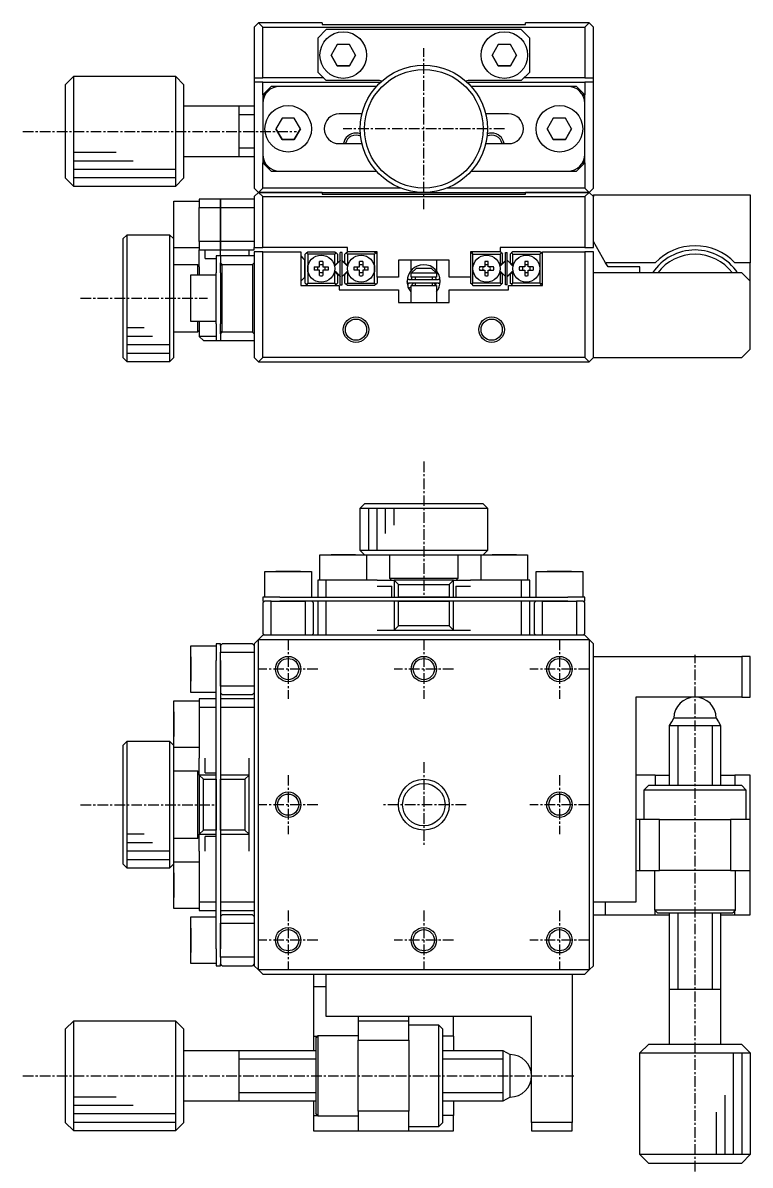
# Model space of a CAD drawing. Extents: x 7 to 335, y 10 to 221.
# Drawn here: x 180.2 to 266, y 85.8 to 220.6 of the extents above; entities that cross this region are included whole.
import ezdxf

# ---------------------------------------------------------------- set-up
doc = ezdxf.new("R2010")
doc.units = 0
doc.linetypes.add('CENTER', pattern=[2, 1.25, -0.25, 0.25, -0.25])
doc.layers.get('0').update_dxf_attribs({"linetype": 'CONTINUOUS'})
doc.layers.add('CENTER', color=1, linetype='CENTER')

msp = doc.modelspace()

# ---------------------------------------------------------------- linework, layer by layer
at = {"color": 7, "linetype": 'CONTINUOUS'}
for p, q in [((208, 220.58), (207.5, 220.08)), ((207.5, 220.08), (207.5, 214.08)), ((215.5, 220.58), (208, 220.58)), ((208.5, 220.08), (208, 220.58)), ((208.5, 214.08), (208.5, 220.08)), ((208.5, 220.08), (246.5, 220.08)), ((215, 218.78), (216, 219.78)), ((215.5, 220.58), (215.5, 220.38)), ((215.5, 220.38), (239.5, 220.38)), ((239, 219.78), (216, 219.78)), ((239, 219.78), (240, 218.78)), ((239.5, 220.38), (239.5, 220.58)), ((247, 220.58), (239.5, 220.58)), ((247, 220.58), (246.5, 220.08)), ((246.5, 220.08), (246.5, 214.08)), ((247.5, 220.08), (247, 220.58)), ((247.5, 214.08), (247.5, 220.08)), ((215, 218.78), (215, 214.78)), ((240, 214.78), (240, 218.78)), ((217.28, 218.03), (216.56, 216.78)), ((218.72, 218.03), (217.28, 218.03)), ((219.44, 216.78), (218.72, 218.03)), ((236.28, 218.03), (235.56, 216.78)), ((237.72, 218.03), (236.28, 218.03)), ((238.44, 216.78), (237.72, 218.03)), ((216.56, 216.78), (217.28, 215.53)), ((217.28, 215.53), (216.56, 216.78)), ((218.72, 215.53), (219.44, 216.78)), ((219.44, 216.78), (218.72, 215.53)), ((235.56, 216.78), (236.28, 215.53)), ((236.28, 215.53), (235.56, 216.78)), ((237.72, 215.53), (238.44, 216.78)), ((238.44, 216.78), (237.72, 215.53)), ((216, 213.78), (215, 214.78)), ((217.28, 215.53), (218.72, 215.53)), ((218.72, 215.53), (217.28, 215.53)), ((236.28, 215.53), (237.72, 215.53)), ((237.72, 215.53), (236.28, 215.53)), ((240, 214.78), (239, 213.78)), ((185.2, 213.28), (186.2, 214.28)), ((185.2, 213.28), (185.2, 207.73)), ((186.2, 207.73), (186.2, 214.28)), ((186.2, 214.28), (198.2, 214.28)), ((198.2, 214.28), (198.2, 201.28)), ((198.2, 214.28), (199.2, 213.28)), ((199.2, 202.28), (199.2, 213.28)), ((207.5, 214.08), (208.5, 214.08)), ((207.5, 214.08), (207.5, 213.58)), ((207.5, 213.58), (207.5, 201.08)), ((208.5, 213.58), (207.5, 213.58)), ((215.7, 214.08), (208.5, 214.08)), ((208.5, 212.08), (208.5, 213.58)), ((208.5, 213.58), (222.4, 213.58)), ((208.7, 212.28), (209.5, 213.08)), ((210.5, 213.08), (209.5, 213.08)), ((221.91, 213.08), (210.5, 213.08)), ((222, 213.78), (216, 213.78)), ((232.6, 213.58), (246.5, 213.58)), ((239, 213.78), (233, 213.78)), ((244.5, 213.08), (233.09, 213.08)), ((246.5, 214.08), (239.3, 214.08)), ((245.5, 213.08), (244.5, 213.08)), ((245.5, 213.08), (246.3, 212.28)), ((246.5, 214.08), (247.5, 214.08)), ((247.5, 213.58), (246.5, 213.58)), ((246.5, 213.58), (246.5, 212.08)), ((247.5, 213.58), (247.5, 214.08)), ((247.5, 201.08), (247.5, 213.58)), ((208.7, 212.28), (208.5, 212.08)), ((208.5, 212.08), (208.5, 211.08)), ((208.7, 211.96), (208.7, 212.28)), ((246.3, 212.28), (246.3, 211.96)), ((246.5, 212.08), (246.3, 212.28)), ((246.5, 211.08), (246.5, 212.08)), ((199.2, 210.78), (205.7, 210.78)), ((205.69, 210.78), (205.7, 210.78)), ((205.7, 207.78), (205.7, 210.78)), ((205.7, 210.78), (207.5, 210.78)), ((205.7, 210.78), (205.7, 210.78)), ((208.5, 211.08), (208.5, 205.08)), ((246.5, 205.08), (246.5, 211.08)), ((210.78, 209.33), (210.06, 208.08)), ((212.22, 209.33), (210.78, 209.33)), ((212.94, 208.08), (212.22, 209.33)), ((220.21, 209.83), (217.5, 209.83)), ((237.5, 209.83), (234.79, 209.83)), ((242.78, 209.33), (242.06, 208.08)), ((244.22, 209.33), (242.78, 209.33)), ((244.94, 208.08), (244.22, 209.33)), ((185.2, 207.73), (185.2, 202.28)), ((186.2, 201.28), (186.2, 207.73)), ((205.7, 204.78), (205.7, 207.78)), ((210.06, 208.08), (210.78, 206.83)), ((210.78, 206.83), (210.06, 208.08)), ((212.22, 206.83), (212.94, 208.08)), ((212.94, 208.08), (212.22, 206.83)), ((242.06, 208.08), (242.78, 206.83)), ((242.78, 206.83), (242.06, 208.08)), ((244.22, 206.83), (244.94, 208.08)), ((244.94, 208.08), (244.22, 206.83)), ((210.78, 206.83), (212.22, 206.83)), ((212.22, 206.83), (210.78, 206.83)), ((217.5, 206.33), (220.21, 206.33)), ((234.79, 206.33), (237.5, 206.33)), ((242.78, 206.83), (244.22, 206.83)), ((244.22, 206.83), (242.78, 206.83)), ((208.5, 205.08), (208.5, 204.08)), ((246.5, 204.08), (246.5, 205.08)), ((205.7, 204.78), (199.2, 204.78)), ((207.5, 204.78), (205.69, 204.78)), ((208.5, 204.08), (208.7, 203.88)), ((208.5, 201.08), (208.5, 204.08)), ((208.7, 203.88), (208.7, 204.21)), ((209.5, 203.08), (208.7, 203.88)), ((246.3, 203.88), (245.5, 203.08)), ((246.3, 204.21), (246.3, 203.88)), ((246.3, 203.88), (246.5, 204.08)), ((246.5, 204.08), (246.5, 201.08)), ((186.2, 201.28), (185.2, 202.28)), ((199.2, 202.28), (198.2, 201.28)), ((209.5, 203.08), (210.5, 203.08)), ((210.5, 203.08), (221.91, 203.08)), ((233.09, 203.08), (244.5, 203.08)), ((244.5, 203.08), (245.5, 203.08)), ((198.2, 201.28), (186.2, 201.28)), ((208, 200.58), (207.5, 201.08)), ((208.5, 201.08), (208, 200.58)), ((224.81, 201.08), (208.5, 201.08)), ((246.5, 201.08), (230.19, 201.08)), ((247, 200.58), (246.5, 201.08)), ((247.5, 201.08), (247, 200.58)), ((198, 194.03), (198, 199.53)), ((198, 199.53), (201, 199.53)), ((203.5, 199.78), (201, 199.78)), ((201, 199.78), (201, 198.78)), ((203.5, 198.78), (203.5, 199.78)), ((207.5, 199.78), (203.5, 199.78)), ((203.5, 199.78), (203.5, 198.78)), ((208, 200.58), (207.5, 200.08)), ((207.5, 200.08), (207.5, 194.08)), ((208, 200.58), (227.5, 200.58)), ((215.5, 200.58), (208, 200.58)), ((208.5, 200.08), (208, 200.58)), ((208.5, 200.08), (246.5, 200.08)), ((208.5, 194.08), (208.5, 200.08)), ((215.5, 200.58), (215.5, 200.38)), ((215.5, 200.38), (239.5, 200.38)), ((227.5, 200.58), (247, 200.58)), ((247, 200.58), (239.5, 200.58)), ((239.5, 200.38), (239.5, 200.58)), ((247, 200.58), (246.5, 200.08)), ((246.5, 200.08), (246.5, 194.08)), ((247.5, 200.08), (247, 200.58)), ((247.5, 200.28), (266, 200.28)), ((247.5, 200.28), (247.5, 200.08)), ((247.5, 194.08), (247.5, 200.08)), ((266, 200.28), (266, 192.28)), ((201, 198.78), (203.5, 198.78)), ((201, 194.78), (201, 198.78)), ((203.5, 198.78), (203.5, 194.78)), ((203.5, 198.78), (207.5, 198.78)), ((203.5, 194.78), (203.5, 198.78)), ((192, 195.08), (192.5, 195.58)), ((192.5, 180.58), (192.5, 195.58)), ((192.5, 195.58), (197.5, 195.58)), ((197.5, 195.58), (197.5, 180.58)), ((197.5, 195.58), (198, 195.08)), ((192, 195.08), (192, 181.08)), ((203.5, 194.78), (201, 194.78)), ((201, 194.78), (201, 193.78)), ((203.5, 193.78), (203.5, 194.78)), ((207.5, 194.78), (203.5, 194.78)), ((203.5, 194.78), (203.5, 193.78)), ((248.94, 192.28), (247.5, 194.78)), ((198, 181.08), (198, 194.03)), ((198, 192.08), (198, 194.03)), ((201, 194.03), (198, 194.03)), ((201, 193.78), (203.5, 193.78)), ((201, 191.78), (201, 193.78)), ((201.7, 192.78), (201.7, 193.78)), ((201.7, 192.78), (203, 192.78)), ((203.5, 193.08), (203, 193.08)), ((203, 193.08), (203, 191.08)), ((203.5, 193.78), (207.5, 193.78)), ((203.5, 193.08), (203.5, 193.78)), ((207.5, 193.08), (203.5, 193.08)), ((203.5, 193.08), (203.5, 192.28)), ((206.9, 193.08), (206.9, 193.78)), ((207.5, 193.78), (207.5, 194.08)), ((207.5, 194.08), (208.5, 194.08)), ((207.5, 193.58), (207.5, 181.08)), ((208.5, 193.58), (207.5, 193.58)), ((218.5, 194.08), (208.5, 194.08)), ((208.5, 193.58), (213, 193.58)), ((208.5, 181.08), (208.5, 193.58)), ((213, 193.58), (213, 189.58)), ((213, 193.07), (213.23, 192.83)), ((213.23, 192.83), (213.48, 192.58)), ((213.65, 193.43), (213.5, 193.28)), ((213.5, 189.88), (213.5, 193.28)), ((213.65, 193.43), (213.8, 193.58)), ((213.8, 193.28), (213.65, 193.43)), ((213.8, 193.58), (217, 193.58)), ((217, 193.28), (213.8, 193.28)), ((213.8, 193.28), (213.8, 191.58)), ((217, 193.58), (217.15, 193.43)), ((217.15, 193.43), (217, 193.28)), ((217, 191.98), (217, 193.28)), ((217.3, 193.28), (217.15, 193.43)), ((217.3, 193.28), (217.3, 192.28)), ((217.85, 193.48), (217.65, 193.48)), ((217.65, 189.68), (217.65, 193.48)), ((217.85, 189.68), (217.85, 193.48)), ((218.35, 193.43), (218.2, 193.28)), ((218.2, 192.28), (218.2, 193.28)), ((218.35, 193.43), (218.5, 193.58)), ((218.5, 193.28), (218.35, 193.43)), ((218.5, 193.58), (218.5, 194.08)), ((222, 193.58), (218.5, 193.58)), ((221.7, 193.28), (218.5, 193.28)), ((218.5, 193.28), (218.5, 191.98)), ((221.7, 193.58), (221.85, 193.43)), ((221.85, 193.43), (221.7, 193.28)), ((221.7, 191.58), (221.7, 193.28)), ((222, 193.28), (221.85, 193.43)), ((222, 190.58), (222, 193.58)), ((233, 193.58), (233, 190.58)), ((236.5, 193.58), (233, 193.58)), ((233, 193.28), (233.15, 193.43)), ((233.3, 193.58), (233.15, 193.43)), ((233.15, 193.43), (233.3, 193.28)), ((233.3, 193.28), (236.5, 193.28)), ((233.3, 191.58), (233.3, 193.28)), ((236.5, 194.08), (236.5, 193.58)), ((246.5, 194.08), (236.5, 194.08)), ((236.65, 193.43), (236.5, 193.58)), ((236.5, 193.28), (236.65, 193.43)), ((236.5, 193.28), (236.5, 191.98)), ((236.65, 193.43), (236.8, 193.28)), ((236.8, 192.28), (236.8, 193.28)), ((237.15, 189.68), (237.15, 193.48)), ((237.15, 193.48), (237.35, 193.48)), ((237.35, 189.68), (237.35, 193.48)), ((237.7, 193.28), (237.85, 193.43)), ((237.7, 193.28), (237.7, 192.28)), ((238, 193.58), (237.85, 193.43)), ((237.85, 193.43), (238, 193.28)), ((241.2, 193.58), (238, 193.58)), ((238, 193.28), (241.2, 193.28)), ((238, 191.98), (238, 193.28)), ((241.35, 193.43), (241.2, 193.58)), ((241.2, 193.28), (241.35, 193.43)), ((241.2, 193.28), (241.2, 191.58)), ((241.35, 193.43), (241.5, 193.28)), ((241.5, 193.58), (246.5, 193.58)), ((241.5, 189.58), (241.5, 193.58)), ((246.5, 194.08), (247.5, 194.08)), ((246.5, 193.58), (246.5, 181.08)), ((247.5, 193.58), (246.5, 193.58)), ((247.5, 181.08), (247.5, 193.58)), ((198, 184.08), (198, 192.08)), ((198, 184.08), (198, 192.08)), ((198, 192.08), (200.8, 192.08)), ((200.8, 192.08), (200.8, 190.83)), ((200.8, 192.08), (201, 191.88)), ((201, 191.78), (201, 190.83)), ((203.7, 192.08), (203.5, 192.28)), ((203.5, 192.28), (203.5, 191.96)), ((203.5, 191.96), (203.5, 192.28)), ((203.5, 191.08), (203.5, 191.96)), ((203.7, 184.08), (203.7, 192.08)), ((203.7, 192.08), (207.3, 192.08)), ((207.5, 192.28), (207.3, 192.08)), ((207.3, 192.08), (207.3, 184.08)), ((213.48, 190.58), (213.48, 192.58)), ((213.8, 191.58), (213.8, 189.88)), ((214.57, 191.78), (215.2, 191.78)), ((215.2, 191.78), (215.2, 192.41)), ((215.6, 192.41), (215.6, 191.78)), ((215.6, 191.78), (216.22, 191.78)), ((216.96, 191.94), (217, 191.98)), ((216.97, 191.87), (217.59, 192.49)), ((217, 191.98), (217.3, 192.28)), ((217.87, 192.49), (218.52, 191.84)), ((217.91, 192.49), (218.52, 191.87)), ((218.2, 192.28), (218.5, 191.98)), ((218.5, 191.98), (218.54, 191.94)), ((219.27, 191.78), (219.9, 191.78)), ((219.9, 191.78), (219.9, 192.41)), ((220.3, 192.41), (220.3, 191.78)), ((220.3, 191.78), (220.92, 191.78)), ((221.7, 189.88), (221.7, 191.58)), ((224.5, 192.58), (224.5, 190.58)), ((226.42, 192.58), (224.5, 192.58)), ((226, 191.35), (226, 192.58)), ((226.58, 191.58), (226.05, 191.08)), ((228.57, 192.58), (226.42, 192.58)), ((228.41, 191.58), (226.58, 191.58)), ((228.94, 191.08), (228.41, 191.58)), ((230.5, 192.58), (228.57, 192.58)), ((229, 192.58), (229, 191.31)), ((230.5, 190.58), (230.5, 192.58)), ((233.3, 189.88), (233.3, 191.58)), ((234.7, 191.78), (234.07, 191.78)), ((234.7, 192.41), (234.7, 191.78)), ((235.1, 191.78), (235.1, 192.41)), ((235.72, 191.78), (235.1, 191.78)), ((236.5, 191.98), (236.46, 191.94)), ((236.47, 191.87), (237.09, 192.49)), ((237.12, 192.49), (236.48, 191.84)), ((236.8, 192.28), (236.5, 191.98)), ((237.41, 192.49), (238.02, 191.87)), ((238, 191.98), (237.7, 192.28)), ((238.04, 191.94), (238, 191.98)), ((239.4, 191.78), (238.77, 191.78)), ((239.4, 192.41), (239.4, 191.78)), ((239.8, 191.78), (239.8, 192.41)), ((240.42, 191.78), (239.8, 191.78)), ((241.2, 191.58), (241.2, 189.88)), ((254.81, 192.28), (248.94, 192.28)), ((249.23, 191.78), (248.94, 192.28)), ((253, 191.78), (249.23, 191.78)), ((253, 191.08), (253, 191.78)), ((266, 192.28), (264.19, 192.28)), ((266, 190.08), (266, 192.28)), ((200, 185.33), (200, 190.83)), ((200, 190.83), (203, 190.83)), ((203, 185.08), (203, 191.08)), ((203.5, 191.08), (203.5, 185.08)), ((213.23, 190.33), (213, 190.1)), ((213.48, 190.58), (213.23, 190.33)), ((215.2, 191.38), (214.57, 191.38)), ((215.2, 190.76), (215.2, 191.38)), ((216.22, 191.38), (215.6, 191.38)), ((215.6, 191.38), (215.6, 190.76)), ((217, 191.19), (216.96, 191.23)), ((217.59, 190.68), (216.97, 191.3)), ((217.24, 191.07), (216.98, 191.33)), ((217, 189.88), (217, 191.19)), ((217.3, 190.89), (217, 191.19)), ((217.62, 190.68), (217.24, 191.07)), ((217.3, 190.89), (217.3, 189.88)), ((218.52, 191.3), (217.91, 190.68)), ((218.5, 191.19), (218.2, 190.89)), ((218.2, 189.88), (218.2, 190.89)), ((218.54, 191.23), (218.5, 191.19)), ((218.5, 191.19), (218.5, 189.88)), ((219.9, 191.38), (219.27, 191.38)), ((219.9, 190.76), (219.9, 191.38)), ((220.92, 191.38), (220.3, 191.38)), ((220.3, 191.38), (220.3, 190.76)), ((222, 190.58), (222, 189.88)), ((224.5, 190.58), (222, 190.58)), ((225.76, 190.31), (229.21, 190.31)), ((226, 191.08), (226.05, 191.08)), ((226, 190.58), (226, 191.08)), ((229, 190.58), (226, 190.58)), ((226.07, 190.58), (226, 190.31)), ((226.05, 191.08), (228.94, 191.08)), ((226.5, 190.31), (226.5, 190.58)), ((228.5, 190.58), (228.5, 190.31)), ((228.97, 190.31), (228.9, 190.58)), ((228.94, 191.08), (229, 191.08)), ((229, 191.31), (229, 191.31)), ((229, 191.31), (229, 191.31)), ((229, 191.08), (229, 190.58)), ((233, 190.58), (230.5, 190.58)), ((233, 190.58), (233, 189.88)), ((234.07, 191.38), (234.7, 191.38)), ((234.7, 191.38), (234.7, 190.76)), ((235.1, 191.38), (235.72, 191.38)), ((235.1, 190.76), (235.1, 191.38)), ((236.46, 191.23), (236.5, 191.19)), ((237.09, 190.68), (236.47, 191.3)), ((236.5, 191.19), (236.5, 189.88)), ((236.5, 191.19), (236.8, 190.89)), ((236.8, 189.88), (236.8, 190.89)), ((237.37, 190.68), (237.76, 191.07)), ((238.02, 191.3), (237.41, 190.68)), ((237.7, 190.89), (238, 191.19)), ((237.7, 190.89), (237.7, 189.88)), ((237.76, 191.07), (238.02, 191.33)), ((238, 191.19), (238.04, 191.23)), ((238, 189.88), (238, 191.19)), ((238.77, 191.38), (239.4, 191.38)), ((239.4, 191.38), (239.4, 190.76)), ((239.8, 190.76), (239.8, 191.38)), ((239.8, 191.38), (240.42, 191.38)), ((265, 191.08), (247.5, 191.08)), ((265, 191.08), (266, 190.08)), ((266, 182.08), (266, 190.08)), ((213, 189.58), (217.5, 189.58)), ((213.5, 189.88), (213.65, 189.73)), ((213.65, 189.73), (213.8, 189.88)), ((213.8, 189.58), (213.65, 189.73)), ((213.8, 189.88), (217, 189.88)), ((217, 189.88), (217.15, 189.73)), ((217.15, 189.73), (217, 189.58)), ((217.15, 189.73), (217.3, 189.88)), ((217.5, 189.58), (217.5, 189.08)), ((217.5, 189.08), (224.5, 189.08)), ((217.65, 189.68), (217.85, 189.68)), ((218.2, 189.88), (218.35, 189.73)), ((218.35, 189.73), (218.5, 189.88)), ((218.5, 189.58), (218.35, 189.73)), ((218.5, 189.88), (221.7, 189.88)), ((221.7, 189.58), (218.5, 189.58)), ((221.7, 189.88), (221.85, 189.73)), ((221.85, 189.73), (221.7, 189.58)), ((221.85, 189.73), (222, 189.88)), ((224.5, 189.08), (224.5, 187.58)), ((225.7, 189.3), (225.53, 190.06)), ((225.64, 189.69), (225.65, 189.73)), ((225.64, 189.65), (225.64, 189.69)), ((225.64, 189.62), (225.64, 189.65)), ((225.64, 189.58), (225.64, 189.62)), ((225.64, 189.55), (225.64, 189.58)), ((225.64, 189.51), (225.64, 189.55)), ((225.65, 189.48), (225.64, 189.51)), ((225.65, 189.73), (225.66, 189.76)), ((225.65, 189.44), (225.65, 189.48)), ((225.66, 189.41), (225.65, 189.44)), ((225.66, 189.76), (225.67, 189.79)), ((225.67, 189.37), (225.66, 189.41)), ((225.67, 189.79), (225.68, 189.83)), ((225.68, 189.34), (225.67, 189.37)), ((225.68, 189.83), (225.69, 189.86)), ((225.7, 189.31), (225.68, 189.34)), ((225.69, 189.86), (225.69, 189.87)), ((225.7, 189.3), (226, 189.4)), ((225.7, 189.31), (225.7, 189.31)), ((225.7, 189.31), (225.7, 189.3)), ((226, 188.83), (225.7, 189.31)), ((225.7, 189.3), (225.7, 189.3)), ((225.7, 189.3), (225.71, 189.3)), ((225.71, 189.28), (225.7, 189.3)), ((225.71, 189.3), (225.71, 189.3)), ((225.71, 189.3), (225.72, 189.3)), ((225.72, 189.3), (225.73, 189.31)), ((225.73, 189.31), (225.74, 189.31)), ((225.74, 189.31), (225.75, 189.31)), ((225.75, 189.31), (225.77, 189.31)), ((229.21, 189.86), (225.76, 189.86)), ((225.77, 189.31), (225.78, 189.32)), ((225.78, 189.32), (225.8, 189.32)), ((225.8, 189.32), (225.81, 189.33)), ((225.81, 189.33), (225.83, 189.33)), ((225.83, 189.33), (225.84, 189.34)), ((225.84, 189.34), (225.86, 189.35)), ((225.86, 189.35), (225.88, 189.35)), ((225.88, 189.35), (225.9, 189.36)), ((225.9, 189.36), (225.91, 189.37)), ((225.91, 189.37), (225.93, 189.38)), ((225.93, 189.38), (225.95, 189.38)), ((225.95, 189.38), (225.97, 189.39)), ((225.97, 189.39), (225.98, 189.4)), ((225.98, 189.4), (226, 189.41)), ((226, 189.58), (229, 189.58)), ((226, 187.58), (226, 189.58)), ((226.1, 189.67), (226.09, 189.66)), ((226.09, 189.66), (226.09, 189.64)), ((226.09, 189.64), (226.09, 189.63)), ((226.09, 189.63), (226.09, 189.62)), ((226.09, 189.62), (226.09, 189.6)), ((226.09, 189.6), (226.09, 189.59)), ((226.09, 189.59), (226.09, 189.58)), ((226.11, 189.7), (226.1, 189.68)), ((226.1, 189.68), (226.1, 189.67)), ((226.12, 189.72), (226.11, 189.71)), ((226.11, 189.71), (226.11, 189.7)), ((226.13, 189.73), (226.12, 189.72)), ((226.14, 189.75), (226.13, 189.74)), ((226.13, 189.74), (226.13, 189.73)), ((226.15, 189.76), (226.14, 189.75)), ((226.16, 189.77), (226.15, 189.76)), ((226.17, 189.78), (226.16, 189.77)), ((226.18, 189.79), (226.17, 189.78)), ((226.19, 189.8), (226.18, 189.79)), ((226.2, 189.81), (226.19, 189.8)), ((226.21, 189.82), (226.2, 189.81)), ((226.22, 189.83), (226.21, 189.82)), ((226.23, 189.83), (226.22, 189.83)), ((226.24, 189.84), (226.23, 189.83)), ((226.26, 189.84), (226.24, 189.84)), ((226.27, 189.85), (226.26, 189.84)), ((226.28, 189.85), (226.27, 189.85)), ((226.3, 189.86), (226.28, 189.85)), ((226.31, 189.86), (226.3, 189.86)), ((226.32, 189.86), (226.31, 189.86)), ((226.34, 189.86), (226.32, 189.86)), ((226.35, 189.86), (226.34, 189.86)), ((226.36, 189.86), (226.35, 189.86)), ((226.5, 189.58), (226.5, 189.86)), ((228.5, 189.86), (228.5, 189.58)), ((228.61, 189.86), (228.6, 189.86)), ((228.62, 189.86), (228.61, 189.86)), ((228.64, 189.86), (228.62, 189.86)), ((228.65, 189.86), (228.64, 189.86)), ((228.66, 189.86), (228.65, 189.86)), ((228.68, 189.85), (228.66, 189.86)), ((228.69, 189.85), (228.68, 189.85)), ((228.7, 189.85), (228.69, 189.85)), ((228.72, 189.84), (228.7, 189.85)), ((228.73, 189.83), (228.72, 189.84)), ((228.74, 189.83), (228.73, 189.83)), ((228.75, 189.82), (228.74, 189.83)), ((228.76, 189.81), (228.75, 189.82)), ((228.77, 189.81), (228.76, 189.81)), ((228.78, 189.8), (228.77, 189.81)), ((228.79, 189.79), (228.78, 189.8)), ((228.8, 189.78), (228.79, 189.79)), ((228.81, 189.77), (228.8, 189.78)), ((228.82, 189.76), (228.81, 189.77)), ((228.83, 189.75), (228.82, 189.76)), ((228.84, 189.74), (228.83, 189.75)), ((228.84, 189.72), (228.84, 189.74)), ((228.85, 189.71), (228.84, 189.72)), ((228.86, 189.7), (228.85, 189.71)), ((228.86, 189.69), (228.86, 189.7)), ((228.87, 189.67), (228.86, 189.69)), ((228.87, 189.66), (228.87, 189.67)), ((228.87, 189.65), (228.87, 189.66)), ((228.88, 189.63), (228.87, 189.65)), ((228.88, 189.62), (228.88, 189.63)), ((228.88, 189.61), (228.88, 189.62)), ((228.88, 189.59), (228.88, 189.61)), ((228.88, 189.58), (228.88, 189.59)), ((228.9, 189.58), (228.97, 189.86)), ((229, 189.58), (229, 187.58)), ((229.27, 189.31), (229.26, 189.29)), ((229.29, 189.35), (229.27, 189.31)), ((229.27, 189.31), (229.27, 189.31)), ((229.27, 189.31), (229.27, 189.31)), ((229.27, 189.31), (229.27, 189.31)), ((229.27, 189.31), (229.27, 189.31)), ((229.29, 189.37), (229.29, 189.37)), ((229.29, 189.37), (229.29, 189.37)), ((229.29, 189.37), (229.29, 189.36)), ((229.29, 189.36), (229.29, 189.36)), ((229.29, 189.36), (229.29, 189.36)), ((229.29, 189.36), (229.29, 189.35)), ((230.5, 189.08), (237.5, 189.08)), ((230.5, 187.58), (230.5, 189.08)), ((233.15, 189.73), (233, 189.88)), ((233.3, 189.88), (233.15, 189.73)), ((233.15, 189.73), (233.3, 189.58)), ((236.5, 189.88), (233.3, 189.88)), ((233.3, 189.58), (236.5, 189.58)), ((236.65, 189.73), (236.5, 189.88)), ((236.5, 189.58), (236.65, 189.73)), ((236.8, 189.88), (236.65, 189.73)), ((237.35, 189.68), (237.15, 189.68)), ((237.5, 189.08), (237.5, 189.58)), ((237.5, 189.58), (241.5, 189.58)), ((237.85, 189.73), (237.7, 189.88)), ((238, 189.88), (237.85, 189.73)), ((237.85, 189.73), (238, 189.58)), ((241.2, 189.88), (238, 189.88)), ((241.35, 189.73), (241.2, 189.88)), ((241.2, 189.58), (241.35, 189.73)), ((241.5, 189.88), (241.35, 189.73)), ((224.5, 187.58), (230.5, 187.58)), ((203, 185.33), (200, 185.33)), ((200.8, 185.33), (200.8, 184.08)), ((201, 185.33), (201, 183.58)), ((203, 185.08), (203, 183.08)), ((203.5, 184.21), (203.5, 185.08)), ((198, 181.08), (198, 184.08)), ((200.8, 184.08), (198, 184.08)), ((201, 184.28), (200.8, 184.08)), ((203, 183.58), (201, 183.58)), ((201, 183.58), (201.5, 183.08)), ((203.5, 184.21), (203.5, 183.88)), ((203.5, 183.88), (203.5, 184.21)), ((203.5, 183.88), (203.7, 184.08)), ((203.5, 183.88), (203.5, 183.08)), ((207.3, 184.08), (203.7, 184.08)), ((207.3, 184.08), (207.5, 183.88)), ((201.5, 183.08), (203, 183.08)), ((203, 183.08), (203.5, 183.08)), ((203.5, 183.08), (207.5, 183.08)), ((266, 182.08), (265, 181.08)), ((192, 181.08), (192, 181.08)), ((192.5, 180.58), (192, 181.08)), ((198, 181.08), (197.5, 180.58)), ((208, 180.58), (207.5, 181.08)), ((208.5, 181.08), (208, 180.58)), ((246.5, 181.08), (208.5, 181.08)), ((247, 180.58), (246.5, 181.08)), ((247.5, 181.08), (247, 180.58)), ((247.5, 181.08), (265, 181.08)), ((192.5, 180.58), (192.5, 180.58)), ((197.5, 180.58), (192.5, 180.58)), ((208, 180.58), (247, 180.58)), ((220, 163.32), (220.5, 163.82)), ((220, 163.32), (227.58, 163.32)), ((220, 158.32), (220, 163.32)), ((227.57, 163.82), (220.5, 163.82)), ((234.5, 163.82), (227.57, 163.82)), ((227.58, 163.32), (235, 163.32)), ((234.5, 163.82), (235, 163.32)), ((235, 163.32), (235, 158.32)), ((215.25, 157.82), (220.5, 157.82)), ((215.25, 157.82), (218, 157.82)), ((215.25, 154.82), (215.25, 157.82)), ((216.56, 157.82), (217.28, 157.82)), ((217.28, 157.82), (216.56, 157.82)), ((217.28, 157.82), (218.72, 157.82)), ((218.72, 157.82), (217.28, 157.82)), ((218, 157.82), (220.5, 157.82)), ((218.72, 157.82), (219.44, 157.82)), ((219.44, 157.82), (218.72, 157.82)), ((235, 158.32), (220, 158.32)), ((220.5, 157.82), (220, 158.32)), ((220.5, 157.82), (234.5, 157.82)), ((220.75, 157.82), (220.75, 154.82)), ((223.5, 155.02), (223.5, 157.82)), ((231.5, 157.82), (231.5, 155.02)), ((234.25, 154.82), (234.25, 157.82)), ((235, 158.32), (234.5, 157.82)), ((234.5, 157.82), (239.75, 157.82)), ((234.5, 157.82), (237, 157.82)), ((235.56, 157.82), (236.28, 157.82)), ((236.28, 157.82), (235.56, 157.82)), ((236.28, 157.82), (237.72, 157.82)), ((237.72, 157.82), (236.28, 157.82)), ((237, 157.82), (239.75, 157.82)), ((237.72, 157.82), (238.44, 157.82)), ((238.44, 157.82), (237.72, 157.82)), ((239.75, 157.82), (239.75, 154.82)), ((208.75, 155.82), (211.5, 155.82)), ((208.75, 155.82), (214.25, 155.82)), ((208.75, 152.82), (208.75, 155.82)), ((210.06, 155.82), (210.78, 155.82)), ((210.78, 155.82), (210.06, 155.82)), ((210.78, 155.82), (212.22, 155.82)), ((212.22, 155.82), (210.78, 155.82)), ((211.5, 155.82), (214.25, 155.82)), ((212.22, 155.82), (212.94, 155.82)), ((212.94, 155.82), (212.22, 155.82)), ((214.25, 155.82), (214.25, 152.82)), ((240.75, 155.82), (243.5, 155.82)), ((240.75, 155.82), (246.25, 155.82)), ((240.75, 152.82), (240.75, 155.82)), ((242.06, 155.82), (242.78, 155.82)), ((242.78, 155.82), (242.06, 155.82)), ((242.78, 155.82), (244.22, 155.82)), ((244.22, 155.82), (242.78, 155.82)), ((243.5, 155.82), (246.25, 155.82)), ((244.22, 155.82), (244.94, 155.82)), ((244.94, 155.82), (244.22, 155.82)), ((246.25, 155.82), (246.25, 152.82)), ((215, 154.82), (215, 152.82)), ((216, 154.82), (215, 154.82)), ((216, 152.82), (216, 154.82)), ((222, 154.82), (216, 154.82)), ((222, 154.82), (223.7, 154.82)), ((222, 154.12), (223.73, 154.12)), ((231.5, 155.02), (223.5, 155.02)), ((223.7, 154.82), (223.5, 155.02)), ((223.7, 154.82), (224, 154.82)), ((223.73, 152.82), (223.73, 154.12)), ((224, 154.82), (224.5, 154.32)), ((224, 154.82), (224, 152.82)), ((226.25, 154.82), (224, 154.82)), ((224.5, 152.82), (224.5, 154.32)), ((224.5, 154.32), (230.5, 154.32)), ((228.75, 154.82), (226.25, 154.82)), ((231, 154.82), (228.75, 154.82)), ((231, 154.82), (230.5, 154.32)), ((230.5, 154.32), (230.5, 152.82)), ((231, 154.82), (231.3, 154.82)), ((231, 152.82), (231, 154.82)), ((231.27, 154.12), (231.27, 152.82)), ((231.27, 154.12), (233, 154.12)), ((231.5, 155.02), (231.3, 154.82)), ((231.3, 154.82), (233, 154.82)), ((239, 154.82), (233, 154.82)), ((239, 154.82), (239, 152.82)), ((240, 154.82), (239, 154.82)), ((240, 152.82), (240, 154.82)), ((208.5, 152.82), (208.5, 152.32)), ((210.5, 152.82), (208.5, 152.82)), ((210.5, 152.82), (224.5, 152.82)), ((230.5, 152.82), (224.5, 152.82)), ((224.5, 152.82), (230.5, 152.82)), ((230.5, 152.82), (244.5, 152.82)), ((246.5, 152.82), (244.5, 152.82)), ((246.5, 152.32), (246.5, 152.82)), ((208.5, 152.12), (208.7, 152.32)), ((208.5, 152.32), (208.7, 152.32)), ((208.5, 152.12), (208.5, 148.52)), ((209.5, 152.32), (208.7, 152.32)), ((209.5, 148.32), (209.5, 152.32)), ((209.5, 152.32), (210.5, 152.32)), ((209.5, 152.32), (210.5, 152.32)), ((210.5, 152.32), (213.5, 152.32)), ((213.5, 152.32), (210.5, 152.32)), ((213.5, 152.32), (213.5, 148.32)), ((224.5, 152.32), (213.5, 152.32)), ((214.3, 152.32), (214.5, 152.12)), ((214.5, 148.52), (214.5, 152.12)), ((215, 152.32), (215, 148.32)), ((216, 148.32), (216, 152.32)), ((224, 152.32), (224, 148.92)), ((224.5, 149.42), (224.5, 152.32)), ((224.5, 152.32), (230.5, 152.32)), ((230.5, 152.32), (224.5, 152.32)), ((230.5, 152.32), (230.5, 149.42)), ((241.5, 152.32), (230.5, 152.32)), ((231, 148.92), (231, 152.32)), ((239, 152.32), (239, 148.32)), ((240, 148.32), (240, 152.32)), ((240.5, 152.12), (240.7, 152.32)), ((240.5, 152.12), (240.5, 148.52)), ((241.5, 148.32), (241.5, 152.32)), ((241.5, 152.32), (244.5, 152.32)), ((244.5, 152.32), (241.5, 152.32)), ((244.5, 152.32), (245.5, 152.32)), ((244.5, 152.32), (245.5, 152.32)), ((246.3, 152.32), (245.5, 152.32)), ((245.5, 152.32), (245.5, 148.32)), ((246.3, 152.32), (246.5, 152.12)), ((246.3, 152.32), (246.5, 152.32)), ((246.5, 148.52), (246.5, 152.12)), ((208.5, 148.32), (208, 147.82)), ((208.7, 148.32), (208.5, 148.52)), ((246.5, 148.32), (208.5, 148.32)), ((214.5, 148.52), (214.3, 148.32)), ((222, 148.92), (224, 148.92)), ((224.5, 149.42), (224, 148.92)), ((224, 148.92), (231, 148.92)), ((230.5, 149.42), (224.5, 149.42)), ((230.5, 149.42), (231, 148.92)), ((231, 148.92), (233, 148.92)), ((240.7, 148.32), (240.5, 148.52)), ((246.5, 148.52), (246.3, 148.32)), ((247, 147.82), (246.5, 148.32)), ((200, 144.32), (200, 147.07)), ((200, 141.57), (200, 147.07)), ((200, 147.07), (203, 147.07)), ((203.5, 147.32), (203, 147.32)), ((203, 147.32), (203, 145.32)), ((203.5, 147.12), (203.7, 147.32)), ((203.5, 147.12), (203.5, 147.32)), ((203.5, 147.12), (203.5, 146.32)), ((207.3, 147.32), (203.7, 147.32)), ((207.3, 147.32), (207.5, 147.12)), ((208, 147.82), (207.5, 147.32)), ((207.5, 147.32), (207.5, 109.32)), ((208, 147.82), (247, 147.82)), ((208, 108.82), (208, 147.82)), ((247, 147.82), (247, 108.82)), ((247.5, 147.32), (247, 147.82)), ((247.5, 109.32), (247.5, 147.32)), ((200, 145.04), (200, 145.76)), ((200, 145.76), (200, 145.04)), ((203.5, 145.32), (203.5, 146.32)), ((203.5, 146.32), (207.5, 146.32)), ((203.5, 145.32), (203.5, 146.32)), ((247.5, 145.82), (265, 145.82)), ((266, 145.82), (265, 145.82)), ((265, 145.82), (265, 141.02)), ((266, 141.02), (266, 145.82)), ((200, 143.6), (200, 145.04)), ((200, 145.04), (200, 143.6)), ((200, 141.57), (200, 144.32)), ((203, 131.32), (203, 145.32)), ((203.5, 142.32), (203.5, 145.32)), ((203.5, 145.32), (203.5, 142.32)), ((200, 142.88), (200, 143.6)), ((200, 143.6), (200, 142.88)), ((203, 141.57), (200, 141.57)), ((207.5, 142.32), (203.5, 142.32)), ((203.5, 142.32), (203.5, 131.32)), ((198, 137.82), (198, 140.57)), ((198, 135.32), (198, 140.57)), ((198, 140.57), (201, 140.57)), ((203, 140.82), (201, 140.82)), ((201, 140.82), (201, 139.82)), ((203.7, 141.32), (203.5, 141.52)), ((207.5, 140.82), (203.5, 140.82)), ((203.7, 141.32), (207.3, 141.32)), ((207.5, 141.52), (207.3, 141.32)), ((252.5, 141.02), (252.5, 116.82)), ((265, 141.02), (252.5, 141.02)), ((265, 141.02), (266, 141.02)), ((198, 138.54), (198, 139.26)), ((198, 139.26), (198, 138.54)), ((201, 139.82), (203, 139.82)), ((201, 139.82), (201, 133.82)), ((203.5, 139.82), (207.5, 139.82)), ((198, 137.1), (198, 138.54)), ((198, 138.54), (198, 137.1)), ((198, 135.32), (198, 137.82)), ((256.5, 137.65), (256.75, 138.09)), ((256.5, 137.65), (262.5, 137.65)), ((256.5, 130.57), (256.5, 137.65)), ((256.75, 138.09), (257, 138.52)), ((262, 138.52), (257, 138.52)), ((262, 138.52), (262.25, 138.09)), ((262.25, 138.09), (262.5, 137.65)), ((262.5, 137.65), (262.5, 130.57)), ((198, 136.38), (198, 137.1)), ((198, 137.1), (198, 136.38)), ((192, 135.32), (192.5, 135.82)), ((192, 135.32), (192, 128.4)), ((192.5, 128.4), (192.5, 135.82)), ((192.5, 135.82), (197.5, 135.82)), ((197.5, 135.82), (197.5, 120.82)), ((197.5, 135.82), (198, 135.32)), ((198, 121.32), (198, 135.32)), ((201, 135.07), (198, 135.07)), ((201, 132.12), (201, 133.82)), ((201.7, 132.09), (201.7, 133.82)), ((206.9, 131.82), (206.9, 133.82)), ((198, 132.32), (200.8, 132.32)), ((200.8, 132.32), (200.8, 124.32)), ((200.8, 132.32), (201, 132.12)), ((201, 131.82), (201, 132.12)), ((201, 131.82), (201, 129.57)), ((201, 131.82), (201.5, 131.32)), ((203, 131.82), (201, 131.82)), ((201.5, 131.32), (203, 131.32)), ((201.5, 125.32), (201.5, 131.32)), ((201.7, 132.09), (203, 132.09)), ((203, 131.32), (203, 125.32)), ((203, 125.32), (203, 131.32)), ((206.9, 131.82), (203.5, 131.82)), ((203.5, 131.32), (206.4, 131.32)), ((203.5, 125.32), (203.5, 131.32)), ((203.5, 131.32), (203.5, 125.32)), ((206.4, 131.32), (206.9, 131.82)), ((206.4, 131.32), (206.4, 125.32)), ((206.9, 124.82), (206.9, 131.82)), ((254.81, 131.82), (252.5, 131.82)), ((254.81, 131.82), (256.5, 131.82)), ((254.81, 131.82), (254.81, 130.57)), ((262.5, 131.82), (264.19, 131.82)), ((266, 131.82), (264.19, 131.82)), ((264.19, 131.82), (264.19, 130.57)), ((266, 126.57), (266, 131.82)), ((201, 129.57), (201, 127.07)), ((253.5, 130.07), (254, 130.57)), ((253.5, 130.07), (265.5, 130.07)), ((253.5, 126.57), (253.5, 130.07)), ((265, 130.57), (254, 130.57)), ((265, 130.57), (265.5, 130.07)), ((265.5, 130.07), (265.5, 126.57)), ((192, 128.4), (192, 121.32)), ((192.5, 120.82), (192.5, 128.4)), ((201, 127.07), (201, 124.82)), ((253, 126.57), (252.5, 126.57)), ((253, 120.57), (253, 126.57)), ((255.29, 126.57), (253, 126.57)), ((255.29, 126.57), (263.69, 126.57)), ((255.29, 120.57), (255.29, 126.57)), ((263.69, 126.57), (263.69, 120.57)), ((266, 126.57), (263.69, 126.57)), ((266, 120.57), (266, 126.57)), ((200.8, 124.32), (198, 124.32)), ((201, 124.52), (200.8, 124.32)), ((201, 124.82), (201.5, 125.32)), ((201, 124.52), (201, 124.82)), ((201, 124.82), (203, 124.82)), ((201, 122.82), (201, 124.52)), ((203, 125.32), (201.5, 125.32)), ((201.7, 122.82), (201.7, 124.55)), ((203, 124.55), (201.7, 124.55)), ((203, 111.32), (203, 125.32)), ((206.4, 125.32), (203.5, 125.32)), ((203.5, 125.32), (203.5, 114.32)), ((203.5, 124.82), (206.9, 124.82)), ((206.4, 125.32), (206.9, 124.82)), ((206.9, 122.82), (206.9, 124.82)), ((201, 122.82), (201, 116.82)), ((198, 121.57), (201, 121.57)), ((192.5, 120.82), (192, 121.32)), ((197.5, 120.82), (192.5, 120.82)), ((198, 121.32), (197.5, 120.82)), ((198, 118.82), (198, 121.32)), ((198, 116.07), (198, 121.32)), ((198, 119.54), (198, 120.26)), ((198, 120.26), (198, 119.54)), ((252.5, 120.57), (253, 120.57)), ((253, 120.57), (255.29, 120.57)), ((254.75, 115.87), (254.75, 120.57)), ((263.69, 120.57), (255.29, 120.57)), ((263.69, 120.57), (266, 120.57)), ((264.25, 120.57), (264.25, 115.87)), ((266, 115.32), (266, 120.57)), ((198, 118.1), (198, 119.54)), ((198, 119.54), (198, 118.1)), ((198, 116.07), (198, 118.82)), ((198, 117.38), (198, 118.1)), ((198, 118.1), (198, 117.38)), ((201, 116.07), (198, 116.07)), ((203, 116.82), (201, 116.82)), ((201, 116.82), (201, 115.82)), ((207.5, 116.82), (203.5, 116.82)), ((252.5, 116.82), (247.5, 116.82)), ((248.94, 115.32), (248.94, 116.82)), ((200, 112.32), (200, 115.07)), ((200, 109.57), (200, 115.07)), ((200, 115.07), (203, 115.07)), ((201, 115.82), (203, 115.82)), ((203.5, 115.82), (207.5, 115.82)), ((203.5, 115.12), (203.7, 115.32)), ((207.3, 115.32), (203.7, 115.32)), ((207.3, 115.32), (207.5, 115.12)), ((247.5, 115.32), (248.94, 115.32)), ((248.94, 115.32), (254.81, 115.32)), ((264.25, 115.87), (254.75, 115.87)), ((255.05, 115.57), (254.75, 115.87)), ((254.81, 115.32), (254.81, 115.81)), ((254.81, 115.32), (256.5, 115.32)), ((255.05, 115.57), (263.95, 115.57)), ((256.5, 106.52), (256.5, 115.57)), ((262.5, 115.57), (262.5, 106.52)), ((262.5, 115.32), (264.19, 115.32)), ((264.25, 115.87), (263.95, 115.57)), ((264.19, 115.32), (264.19, 115.81)), ((264.19, 115.32), (266, 115.32)), ((200, 113.04), (200, 113.76)), ((200, 113.76), (200, 113.04)), ((203.5, 114.32), (207.5, 114.32)), ((203.5, 111.32), (203.5, 114.32)), ((203.5, 114.32), (203.5, 111.32)), ((200, 111.6), (200, 113.04)), ((200, 113.04), (200, 111.6)), ((200, 109.57), (200, 112.32)), ((200, 110.88), (200, 111.6)), ((200, 111.6), (200, 110.88)), ((203, 111.32), (203, 109.32)), ((203.5, 110.32), (203.5, 111.32)), ((203.5, 110.32), (203.5, 111.32)), ((203, 109.57), (200, 109.57)), ((203, 109.32), (203.5, 109.32)), ((207.5, 110.32), (203.5, 110.32)), ((203.5, 110.32), (203.5, 109.52)), ((203.7, 109.32), (203.5, 109.52)), ((203.5, 109.32), (203.5, 109.52)), ((203.7, 109.32), (207.3, 109.32)), ((207.5, 109.52), (207.3, 109.32)), ((207.5, 109.32), (208, 108.82)), ((247, 108.82), (247.5, 109.32)), ((247, 108.82), (208, 108.82)), ((208, 108.82), (208.5, 108.32)), ((208.5, 108.32), (216, 108.32)), ((214.5, 108.32), (214.5, 106.88)), ((216, 108.32), (245, 108.32)), ((216, 103.32), (216, 108.32)), ((216, 108.32), (245, 108.32)), ((245, 108.32), (245, 90.82)), ((245, 108.32), (246.5, 108.32)), ((246.5, 108.32), (247, 108.82)), ((214.5, 106.88), (216, 106.88)), ((214.5, 106.88), (214.5, 101.01)), ((256.5, 106.52), (256.5, 106.53)), ((262.5, 106.52), (256.5, 106.52)), ((256.5, 100.02), (256.5, 106.52)), ((256.5, 106.52), (256.5, 106.52)), ((262.5, 106.53), (262.5, 106.52)), ((262.5, 106.52), (262.5, 100.02)), ((262.5, 106.52), (262.5, 106.52)), ((185.2, 101.82), (186.2, 102.82)), ((186.2, 89.82), (186.2, 102.82)), ((186.2, 102.82), (186.2, 102.82)), ((186.2, 102.82), (198.2, 102.82)), ((198.2, 102.82), (198.2, 89.82)), ((198.2, 102.82), (199.2, 101.82)), ((240.2, 103.32), (216, 103.32)), ((219.75, 103.32), (219.75, 102.82)), ((219.75, 102.82), (225.75, 102.82)), ((219.75, 102.82), (219.75, 100.53)), ((225.75, 102.82), (225.75, 103.32)), ((225.75, 100.53), (225.75, 102.82)), ((231, 101.01), (231, 103.32)), ((240.2, 90.82), (240.2, 103.32)), ((185.2, 101.82), (185.2, 90.82)), ((185.2, 101.82), (185.2, 90.82)), ((199.2, 90.82), (199.2, 101.82)), ((225.75, 102.32), (229.25, 102.32)), ((229.25, 102.32), (229.25, 90.32)), ((229.25, 102.32), (229.75, 101.82)), ((229.75, 90.82), (229.75, 101.82)), ((214.5, 101.01), (214.99, 101.01)), ((214.5, 101.01), (214.5, 99.32)), ((214.75, 100.77), (215.05, 101.07)), ((214.75, 100.77), (214.75, 91.87)), ((215.05, 91.57), (215.05, 101.07)), ((215.05, 101.07), (219.75, 101.07)), ((219.75, 100.53), (225.75, 100.53)), ((219.75, 92.13), (219.75, 100.53)), ((225.75, 100.53), (225.75, 92.13)), ((231, 101.01), (229.75, 101.01)), ((231, 101.01), (231, 99.32)), ((253, 99.02), (254, 100.02)), ((265, 100.02), (254, 100.02)), ((265, 100.02), (266, 99.02)), ((199.2, 99.32), (205.7, 99.32)), ((205.69, 99.32), (205.7, 99.32)), ((205.7, 93.32), (205.7, 99.32)), ((205.7, 99.32), (205.7, 99.32)), ((205.7, 99.32), (214.75, 99.32)), ((229.75, 99.32), (236.83, 99.32)), ((236.83, 99.32), (236.83, 93.32)), ((236.83, 99.32), (237.27, 99.07)), ((237.27, 99.07), (237.7, 98.82)), ((237.7, 93.82), (237.7, 98.82)), ((253, 99.02), (266, 99.02)), ((253, 87.02), (253, 99.02)), ((266, 99.02), (266, 87.02)), ((205.7, 93.32), (199.2, 93.32)), ((205.7, 93.32), (205.69, 93.32)), ((205.7, 93.32), (205.7, 93.32)), ((214.75, 93.32), (205.7, 93.32)), ((214.5, 93.32), (214.5, 91.63)), ((236.83, 93.32), (229.75, 93.32)), ((231, 93.32), (231, 91.63)), ((237.27, 93.57), (236.83, 93.32)), ((237.7, 93.82), (237.27, 93.57)), ((215.05, 91.57), (214.75, 91.87)), ((225.75, 92.13), (219.75, 92.13)), ((219.75, 92.13), (219.75, 89.82)), ((225.75, 89.82), (225.75, 92.13)), ((186.2, 89.82), (185.2, 90.82)), ((199.2, 90.82), (198.2, 89.82)), ((214.5, 91.63), (214.99, 91.63)), ((214.5, 91.63), (214.5, 89.82)), ((219.75, 91.57), (215.05, 91.57)), ((229.25, 90.32), (225.75, 90.32)), ((229.75, 90.82), (229.25, 90.32)), ((231, 91.63), (229.75, 91.63)), ((231, 89.82), (231, 91.63)), ((245, 90.82), (240.2, 90.82)), ((240.2, 90.82), (240.2, 89.82)), ((245, 89.82), (245, 90.82)), ((198.2, 89.82), (186.2, 89.82)), ((214.5, 89.82), (219.75, 89.82)), ((219.75, 89.82), (225.75, 89.82)), ((225.75, 89.82), (231, 89.82)), ((240.2, 89.82), (245, 89.82)), ((266, 87.02), (253, 87.02)), ((253, 87.02), (253, 87.02)), ((254, 86.02), (253, 87.02)), ((266, 87.02), (265, 86.02)), ((254, 86.02), (265, 86.02)), ((254, 86.02), (265, 86.02))]:
    msp.add_line(p, q, dxfattribs=at)
at = {"color": 3, "linetype": 'CONTINUOUS'}
for p, q in [((205.7, 209.78), (207.5, 209.78)), ((191.2, 205.28), (186.2, 205.28)), ((207.5, 205.78), (205.69, 205.78)), ((193.2, 204.28), (186.2, 204.28)), ((198.2, 203.28), (186.2, 203.28)), ((198.2, 202.28), (186.2, 202.28)), ((194.5, 184.58), (192.5, 184.58)), ((195.5, 183.58), (192.5, 183.58)), ((197.5, 182.58), (192.5, 182.58)), ((197.5, 181.58), (192.5, 181.58)), ((221, 158.32), (221, 163.32)), ((222, 158.32), (222, 163.32)), ((223, 160.32), (223, 163.32)), ((224, 161.32), (224, 163.32)), ((257.5, 130.57), (257.5, 137.65)), ((261.5, 137.65), (261.5, 130.57)), ((194.5, 124.82), (192.5, 124.82)), ((195.5, 123.82), (192.5, 123.82)), ((197.5, 122.82), (192.5, 122.82)), ((197.5, 121.82), (192.5, 121.82)), ((257.5, 106.52), (257.5, 115.57)), ((261.5, 115.57), (261.5, 106.52)), ((264, 99.02), (264, 87.02)), ((265, 99.02), (265, 87.02)), ((205.7, 98.32), (214.75, 98.32)), ((229.75, 98.32), (236.83, 98.32)), ((191.2, 93.82), (186.2, 93.82)), ((214.75, 94.32), (205.7, 94.32)), ((236.83, 94.32), (229.75, 94.32)), ((263, 94.02), (263, 87.02)), ((193.2, 92.82), (186.2, 92.82)), ((198.2, 91.82), (186.2, 91.82)), ((262, 92.02), (262, 87.02)), ((198.2, 90.82), (186.2, 90.82))]:
    msp.add_line(p, q, dxfattribs=at)
at = {"color": 7, "linetype": 'CONTINUOUS'}
for centre, radius in [((218, 216.78), 2.75), ((237, 216.78), 2.75), ((227.5, 208.08), 7.5), ((227.5, 208.08), 7), ((211.5, 208.08), 2.75), ((243.5, 208.08), 2.75), ((215.4, 191.58), 1.6), ((220.1, 191.58), 1.6), ((234.9, 191.58), 1.6), ((239.6, 191.58), 1.6), ((219.5, 184.38), 1.25), ((235.5, 184.38), 1.25), ((211.5, 144.32), 1.25), ((227.5, 144.32), 1.25), ((243.5, 144.32), 1.25), ((227.5, 128.32), 2.5), ((211.5, 128.32), 1.25), ((243.5, 128.32), 1.25), ((211.5, 112.32), 1.25), ((227.5, 112.32), 1.25), ((243.5, 112.32), 1.25)]:
    msp.add_circle(centre, radius, dxfattribs=at)
at = {"color": 3, "linetype": 'CONTINUOUS'}
for centre, radius in [((219.5, 184.38), 1.5), ((235.5, 184.38), 1.5), ((211.5, 144.32), 1.5), ((227.5, 144.32), 1.5), ((243.5, 144.32), 1.5), ((227.5, 128.32), 3), ((211.5, 128.32), 1.5), ((243.5, 128.32), 1.5), ((211.5, 112.32), 1.5), ((227.5, 112.32), 1.5), ((243.5, 112.32), 1.5)]:
    msp.add_circle(centre, radius, dxfattribs=at)
at = {"color": 7, "linetype": 'CONTINUOUS'}
for centre, radius, start, end in [((210.5, 211.08), 2, 90, 180), ((222, 211.78), 2, 74.335, 90), ((233, 211.78), 2, 90, 105.665), ((244.5, 211.08), 2, 0, 90), ((217.5, 208.08), 1.75, 90, 270), ((237.5, 208.08), 1.75, 270, 90), ((219.5, 206.08), 1.25, 63.8142, 168.463), ((235.5, 206.08), 1.25, 11.537, 116.1858), ((210.5, 205.08), 2, 180, 270), ((244.5, 205.08), 2, 270, 0), ((259.5, 187.78), 6.5, 43.8131, 136.1869), ((259.5, 187.78), 6, 33.367, 146.633), ((259.5, 187.78), 5.5, 36.8699, 143.1301), ((215.4, 191.58), 0.85, 166.391, 193.609), ((215.4, 191.58), 0.459, 154.1861, 205.8139), ((215.4, 191.58), 0.85, 76.391, 103.609), ((215.4, 191.58), 0.459, 64.1861, 115.8139), ((215.4, 191.58), 0.459, 334.1861, 25.8139), ((215.4, 191.58), 0.85, 346.391, 13.609), ((217.73, 192.34), 0.2, 114.3061, 135), ((217.77, 192.34), 0.2, 45, 65.6939), ((217.73, 192.34), 0.2, 45, 53.9573), ((220.1, 191.58), 0.85, 166.391, 193.609), ((220.1, 191.58), 0.459, 154.1861, 205.8139), ((220.1, 191.58), 0.85, 76.391, 103.609), ((220.1, 191.58), 0.459, 64.1861, 115.8139), ((220.1, 191.58), 0.459, 334.1861, 25.8139), ((220.1, 191.58), 0.85, 346.391, 13.609), ((227.48, 190.09), 1.95, 0.8426, 179.2527), ((234.9, 191.58), 0.85, 166.391, 193.609), ((234.9, 191.58), 0.459, 154.1861, 205.8139), ((234.9, 191.58), 0.85, 76.391, 103.609), ((234.9, 191.58), 0.459, 64.1861, 115.8139), ((234.9, 191.58), 0.459, 334.1861, 25.8139), ((234.9, 191.58), 0.85, 346.391, 13.609), ((237.23, 192.34), 0.2, 114.3061, 135), ((237.27, 192.34), 0.2, 126.0427, 135), ((237.27, 192.34), 0.2, 45, 65.6939), ((239.6, 191.58), 0.85, 166.391, 193.609), ((239.6, 191.58), 0.459, 154.1861, 205.8139), ((239.6, 191.58), 0.85, 76.391, 103.609), ((239.6, 191.58), 0.459, 64.1861, 115.8139), ((239.6, 191.58), 0.459, 334.1861, 25.8139), ((239.6, 191.58), 0.85, 346.391, 13.609), ((215.4, 191.58), 0.459, 244.1861, 295.8139), ((215.4, 191.58), 0.85, 256.391, 283.609), ((217.73, 190.82), 0.2, 225, 245.6939), ((217.77, 190.82), 0.2, 225, 233.9573), ((217.77, 190.82), 0.2, 294.3061, 315), ((220.1, 191.58), 0.459, 244.1861, 295.8139), ((220.1, 191.58), 0.85, 256.391, 283.609), ((225.76, 190.09), 0.225, 90, 270), ((229.21, 190.09), 0.225, 270, 90), ((234.9, 191.58), 0.459, 244.1861, 295.8139), ((234.9, 191.58), 0.85, 256.391, 283.609), ((237.23, 190.82), 0.2, 225, 245.6939), ((237.27, 190.82), 0.2, 294.3061, 315), ((237.23, 190.82), 0.2, 306.0427, 315), ((239.6, 191.58), 0.459, 244.1861, 295.8139), ((239.6, 191.58), 0.85, 256.391, 283.609), ((227.48, 190.09), 1.95, 321.1321, 359.0636), ((259.5, 138.52), 2.5, 90, 180), ((259.5, 138.52), 2.5, 0, 90), ((237.7, 96.32), 2.5, 0, 90), ((237.7, 96.32), 2.5, 270, 0)]:
    msp.add_arc(centre, radius, start, end, dxfattribs=at)
at = {"color": 3, "linetype": 'CONTINUOUS'}
for centre, start, end in [((219.5, 206.08), 90, 170.4059), ((219.5, 206.08), 69.5703, 90), ((235.5, 206.08), 90, 110.4297), ((235.5, 206.08), 9.5941, 90)]:
    msp.add_arc(centre, 1.5, start, end, dxfattribs=at)
at = {"layer": 'CENTER', "color": 1, "linetype": 'CENTER'}
for p, q in [((227.5, 198.58), (227.5, 217.58)), ((180.2, 207.78), (212.5, 207.78)), ((237, 208.08), (218, 208.08)), ((187, 188.08), (202, 188.08)), ((227.5, 168.82), (227.5, 152.82)), ((211.5, 147.82), (211.5, 140.82)), ((227.5, 147.82), (227.5, 140.82)), ((243.5, 147.82), (243.5, 140.82)), ((259.5, 81.02), (259.5, 146.02)), ((215, 144.32), (208, 144.32)), ((231, 144.32), (224, 144.32)), ((247, 144.32), (240, 144.32)), ((227.5, 133.32), (227.5, 123.32)), ((211.5, 131.82), (211.5, 124.82)), ((243.5, 131.82), (243.5, 124.82)), ((187, 128.32), (203, 128.32)), ((215, 128.32), (208, 128.32)), ((232.5, 128.32), (222.5, 128.32)), ((247, 128.32), (240, 128.32)), ((211.5, 115.82), (211.5, 108.82)), ((227.5, 115.82), (227.5, 108.82)), ((243.5, 115.82), (243.5, 108.82)), ((215, 112.32), (208, 112.32)), ((231, 112.32), (224, 112.32)), ((247, 112.32), (240, 112.32)), ((180.2, 96.32), (245.2, 96.32))]:
    msp.add_line(p, q, dxfattribs=at)

doc.saveas('drawing.dxf')
